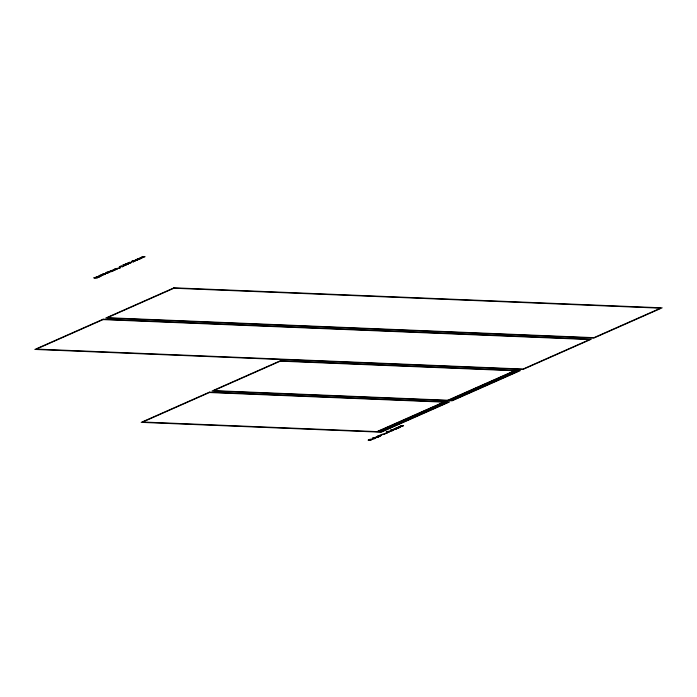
<?xml version="1.0" encoding="UTF-8"?>
<svg xmlns="http://www.w3.org/2000/svg" width="697" height="697" viewBox="0 0 697 697"><rect width="100%" height="100%" fill="white"/><g stroke="black" fill="none" stroke-linecap="round" stroke-linejoin="round"><path stroke-width="1.05" d="M381.503 435.486C374.89 436.026 388.909 432.218 384.491 434.196C381.503 435.303 383.655 433.281 380.274 436.061C373.304 436.191 383.193 435.93 378.811 436.714C371.937 436.758 381.895 436.67 377.295 437.35C372.756 437.611 379.673 435.259 381.573 435.494M399.407 427.566L397.49 427.479L400.305 426.111L403.58 425.745L400.339 426.224L402.134 426.39L398.911 426.86L400.67 427.034L398.179 428.141L395.896 428.246L397.926 428.254L396.715 428.786L394.458 428.864L396.462 428.899L395.26 429.43L393.282 429.343L396.096 427.975L399.468 427.566M376.955 431.617L443.571 402.125M447.831 400.235L514.456 370.752M378.872 431.208L382.557 430.79L383.733 430.267L381.224 430.162L384.91 429.744L386.086 429.23L383.568 429.125L387.262 428.707L388.438 428.185L385.92 428.08L389.614 427.67L390.79 427.148L388.273 427.043L391.958 426.625L393.134 426.102L390.625 426.006L394.31 425.588L395.487 425.065L392.969 424.961L396.663 424.543L397.839 424.029L395.321 423.924L399.015 423.506L400.191 422.983L397.673 422.879L401.367 422.469L402.535 421.946L400.026 421.842L403.711 421.424L404.887 420.901L402.378 420.805L406.063 420.387L407.24 419.864L404.722 419.76L408.416 419.341L409.592 418.827L407.074 418.723L410.768 418.305L411.936 417.782L409.427 417.677L413.112 417.259L414.288 416.745L411.779 416.64L415.464 416.222L416.64 415.7L414.123 415.604L417.817 415.185L418.993 414.663L416.475 414.558L420.169 414.14L421.337 413.626L418.827 413.521L422.513 413.103L423.689 412.58L421.18 412.476L424.865 412.058L426.041 411.544L423.523 411.439L427.217 411.021L428.394 410.498L425.876 410.394L430.746 409.461L428.228 409.357L429.404 408.834L433.09 408.425L430.58 408.32L431.757 407.797L435.442 407.379L432.924 407.275L434.1 406.76L437.794 406.342L435.276 406.238L436.453 405.715L440.147 405.297L437.629 405.192L438.805 404.678L442.49 404.26L439.981 404.155L441.157 403.633L444.843 403.214L442.325 403.119M449.757 399.825L453.442 399.416L454.618 398.893L452.1 398.789L455.794 398.37L456.971 397.848L454.453 397.752L458.147 397.334L459.314 396.811L456.805 396.706L460.49 396.288L461.667 395.774L459.157 395.669L462.843 395.251L464.019 394.729L461.501 394.624L465.195 394.214L466.371 393.692L463.853 393.587L467.548 393.169L468.715 392.646L466.206 392.55L469.891 392.132L471.067 391.609L468.558 391.505L472.244 391.087L473.42 390.573L470.902 390.468L474.596 390.05L475.772 389.527L473.254 389.423L476.948 389.004L478.125 388.49L475.607 388.386L479.292 387.968L480.468 387.445L477.959 387.349L481.644 386.931L482.821 386.408L480.303 386.304L485.173 385.371L482.655 385.267L483.831 384.744L487.525 384.326L485.007 384.221L486.184 383.707L489.869 383.289L487.36 383.184L488.536 382.662L492.221 382.244L489.703 382.148L490.88 381.625L494.574 381.207L492.056 381.102L493.232 380.579L496.926 380.17L494.408 380.065L495.584 379.543L499.27 379.124L496.761 379.02L497.937 378.506L501.622 378.088L499.104 377.983L500.28 377.46L503.975 377.042L501.457 376.938L502.633 376.424L506.327 376.005L503.809 375.901L504.985 375.378L508.671 374.96L506.161 374.864L507.338 374.341L511.023 373.923L508.514 373.819L509.681 373.304L513.375 372.886L510.857 372.782L512.034 372.259L515.728 371.841L513.21 371.736M381.372 431.391L446.307 402.639L443.492 402.526L378.549 431.269L381.39 431.312M452.248 400.017L517.191 371.266L514.369 371.152L449.434 399.895L452.266 399.93M98.782 276.387L98.782 277.014L100.725 276.326L98.617 277.258L98.059 276.439L95.986 276.936L98.782 276.387M122.097 266.062L122.088 266.69L124.04 266.01L121.931 266.942L121.374 266.115L119.3 266.611L122.097 266.062M120.407 267.77L119.3 267.909L120.407 267.77M387.035 433.229L385.929 433.36L387.035 433.229M111.363 270.715L113.393 270.724L109.926 271.333L111.929 271.368L110.727 271.9L108.749 271.813L111.564 270.445L114.935 270.035L112.966 269.948L115.78 268.58L119.048 268.214L115.571 268.85L117.601 268.859L116.39 269.39L114.378 269.33L116.138 269.504L113.646 270.61L111.363 270.715M137.379 259.197L139.417 259.206L135.95 259.815L137.954 259.85L136.751 260.382L134.852 260.303L137.588 258.927L140.96 258.517L138.982 258.43L141.796 257.062L145.072 256.696L141.831 257.176L143.626 257.341L140.393 257.812L142.162 257.986L139.67 259.092L137.379 259.197M102.755 275.071L101.187 275.942L98.765 275.899L100.682 275.036L102.755 275.071M105.456 273.869L103.897 274.74L101.474 274.696L103.391 273.834L105.456 273.869M109.516 272.074L107.957 272.945L105.535 272.902L107.451 272.039L109.516 272.074M128.771 263.553L127.211 264.424L124.789 264.381L126.706 263.518L128.771 263.553M131.48 262.351L129.912 263.222L127.499 263.178L129.407 262.316L131.48 262.351M135.54 260.556L133.981 261.427L131.559 261.384L133.475 260.521L135.54 260.556M372.093 439.328L370.525 440.19L368.103 440.155L370.02 439.293L372.093 439.328M376.153 437.533L374.585 438.396L372.163 438.352L374.08 437.498L376.153 437.533M389.989 431.399L388.429 432.271L386.007 432.227L387.924 431.365L389.989 431.399M394.049 429.605L392.489 430.476L390.067 430.432L391.984 429.57L394.049 429.605M102.52 275.306C99.201 276.84 98.617 274.557 102.52 275.306M105.23 274.104C101.901 275.637 101.326 273.355 105.23 274.104M109.29 272.309C105.97 273.843 105.386 271.56 109.29 272.309M128.544 263.788C125.216 265.322 124.632 263.039 128.544 263.788M131.245 262.586C127.926 264.119 127.342 261.837 131.245 262.586M135.305 260.791C131.986 262.325 131.402 260.042 135.305 260.791M371.858 439.563C368.539 441.096 367.955 438.814 371.858 439.563M375.918 437.76C372.599 439.293 372.015 437.01 375.918 437.76M389.754 431.635C386.434 433.168 385.85 430.885 389.754 431.635M393.822 429.84C390.494 431.373 389.911 429.091 393.822 429.84M94.034 277.702C92.771 279.183 103.121 277.005 94.034 277.702M107.652 273.25L106.841 273.424L107.652 273.25M133.676 261.732L132.866 261.906L133.676 261.732M374.28 438.709L373.47 438.875L374.28 438.709M392.184 430.781L391.374 430.955L392.184 430.781M123.195 264.79L123.404 265.74L126.479 264.93L123.195 264.79M124.92 265.069L123.622 265.644L123.264 264.999L124.92 265.069M103.147 319.2L34.85 349.432L522.968 369.445L591.265 339.212L103.147 319.2M174.032 287.817L105.735 318.05L593.853 338.071L662.15 307.839L174.032 287.817M103.069 319.601L36.444 349.092L523.055 369.044L589.671 339.552L103.069 319.601M173.945 288.227L107.329 317.71L593.931 337.662L660.556 308.179L173.945 288.227M209.501 392.123L141.203 422.356L381.207 432.192L449.504 401.96L209.501 392.123M280.386 360.75L212.088 390.973L452.092 400.819L520.389 370.586L280.386 360.75M209.422 392.524L142.807 422.016L381.285 431.791L447.91 402.3L209.422 392.524M280.307 361.151L213.683 390.634L452.17 400.418L518.786 370.926L280.307 361.151"/></g></svg>
